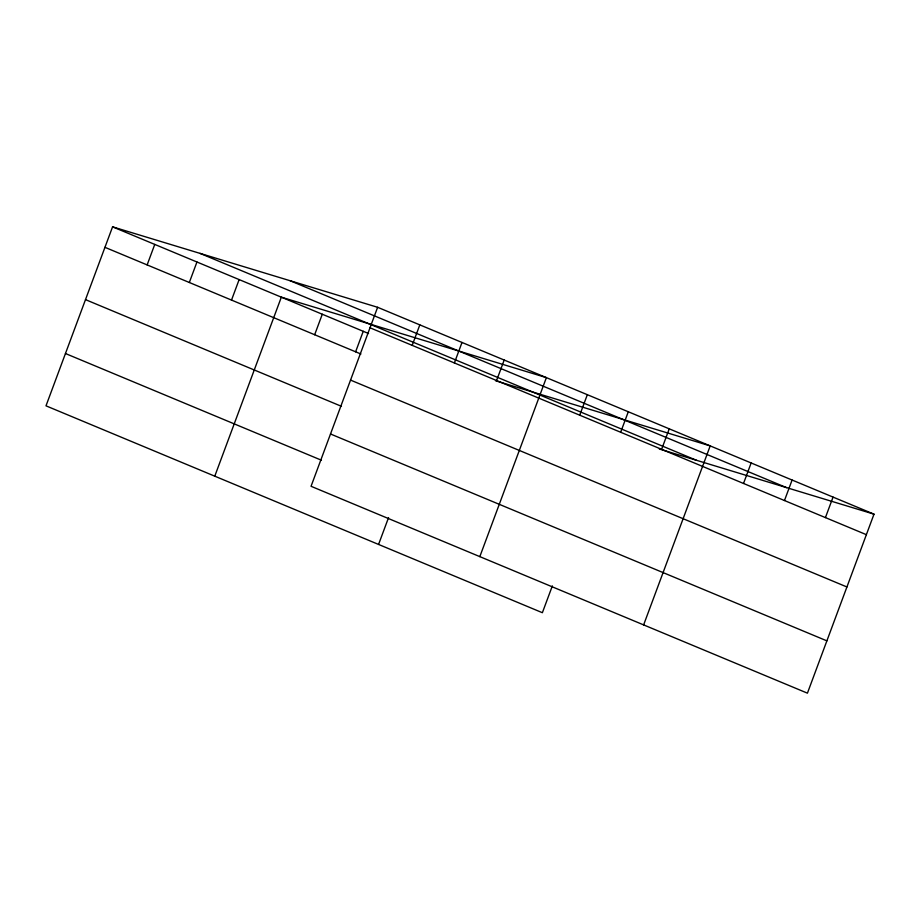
<?xml version="1.0" encoding="UTF-8"?>
<svg xmlns="http://www.w3.org/2000/svg" width="920" height="920" viewBox="0 0 920 920"><rect width="100%" height="100%" fill="white"/><g stroke="black" fill="none" stroke-linecap="round" stroke-linejoin="round"><path stroke-width="1.38" d="M377.625 307.291L311.052 486.289L807.426 693.162L874 514.165L377.625 307.291L112.573 226.837L46 405.835L542.374 612.708L552.356 585.89M147.142 264.914L154.755 244.421M189.324 282.498L196.949 262.005M231.518 300.081L239.142 279.588M214.774 476.169L281.336 297.171L546.388 377.625L479.826 556.623M314.663 334.742L322.287 314.237M355.615 351.808L363.239 331.303M412.194 345.368L419.819 324.875M378.568 544.444L388.55 517.615M454.388 362.963L462.001 342.459M496.57 380.546L504.194 360.042M579.715 415.196L587.339 394.691M620.667 432.262L628.291 411.769M661.618 449.328L669.242 428.835M643.632 624.898L710.194 445.901L495.5 380.73M743.521 483.46L751.145 462.967M784.472 500.537L792.097 480.033M825.424 517.603L833.048 497.099M659.306 448.994L874 514.165M290.156 280.738L786.531 487.623M200.031 253.38L696.417 460.264M370.001 327.784L866.375 534.669M112.573 226.837L368.529 333.511M104.949 247.33L360.904 354.004M350.543 380.098L846.929 586.971M85.491 299.632L341.447 406.318M330.51 433.987L826.884 640.86M65.446 353.522L321.402 460.207"/></g></svg>
